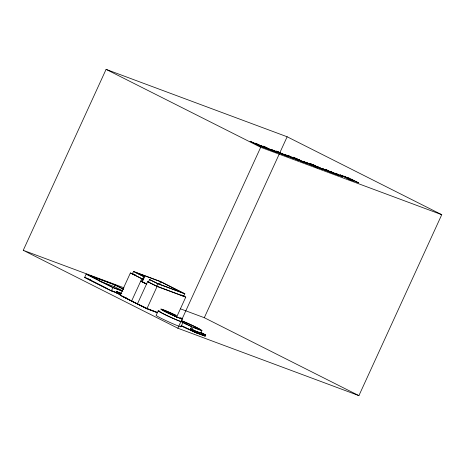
<?xml version="1.0" encoding="UTF-8"?>
<svg xmlns="http://www.w3.org/2000/svg" width="465" height="465" viewBox="0 0 465 465"><rect width="100%" height="100%" fill="white"/><g stroke="black" fill="none" stroke-linecap="round" stroke-linejoin="round"><path stroke-width="0.7" d="M23.25 250.31L106.09 69.372L287.143 136.774L441.75 214.691L358.91 395.628L177.857 328.226L23.25 250.31L123.986 287.812M120.499 294.304L111.362 290.904L84.647 277.442L86.17 274.118L114.826 284.789L123.731 289.276M111.362 290.904L112.885 287.585L122.214 291.055M114.239 286.818L115.064 285.004L123.324 289.166M116.424 291.375L115.872 292.584L118.046 293.677L118.773 293.95L119.325 292.741L116.424 291.375L119.325 292.741M118.046 293.677L118.598 292.468M120.551 294.485L118.534 293.735L119.505 294.217L120.057 293.014L121.4 293.514M157.536 312.759L146.876 308.789L120.162 295.327L130.386 272.99L135.053 274.728M142.685 279.076L132.42 273.902L133.525 271.484L160.437 281.505L184.832 293.799L183.727 296.217L156.815 286.196L147.608 281.674L137.384 304.005L138.983 304.604L131.583 301.088L141.813 278.75L143.412 279.343M146.504 284.086L140.703 281.162L142.307 281.761L144.516 276.931L143.79 276.658L141.581 281.488L146.731 284.086M148.48 281.999L149.585 279.581L157.681 283.563L183.14 293.043L160.675 281.72L135.216 272.246L144.516 276.931M156.815 286.196L157.92 283.784L184.832 293.799M146.876 308.789L157.1 286.457L185.756 297.123L176.433 317.49M159.478 284.336L160.675 281.72M158.24 310.777L156.176 315.282A13.729 0.721 24.6 0 0 168.685 321.879A13.729 0.721 24.6 0 0 180.937 326.57M174.834 316.467L175.415 315.194L176.154 315.462L175.596 316.671M177.857 328.226L260.696 147.289L441.75 214.691M180.966 326.785L183.03 322.28M185.645 323.902L186.198 322.698M187.11 324.547L187.662 323.344M191.714 326.663L190.191 329.981L195.719 332.673L196.271 331.464L190.743 328.778L196.271 331.464M192.214 329.418L193.184 327.308M194.992 332.405L195.544 331.196M191.661 330.627L196.445 332.946L205.175 336.195L205.728 334.986L200.927 332.568L204.036 334.23L196.032 331.249L195.48 332.458L203.484 335.434L201.624 334.498M196.445 332.946L197.003 331.737L205.728 334.986M180.478 308.841L204.304 317.711L287.143 136.774M200.944 332.673L201.897 330.452A13.729 0.721 24.6 0 0 187.784 323.315L184.64 321.937A13.729 0.721 24.6 0 0 181.832 320.757M326.622 170.074L327.296 170.324M132.42 273.902L135.112 274.902M115.064 285.004L87.862 274.879L112.646 287.364L122.847 291.166M99.743 281.244L114.71 286.818L122.278 290.631M84.647 277.442L87.868 278.64M89.745 279.465L86.345 278.198L111.123 290.689M90.756 280.017L88.716 279.256L107.636 288.794M121.772 293.525L119.087 292.526L120.057 293.014M110.792 290.387L114.192 291.648M115.553 292.16L117.593 292.915M111.803 290.939L119.964 293.979M119.505 294.217L120.848 294.723M120.162 295.327L123.492 296.571M126.567 297.995L123.888 296.995L132.566 301.372M149.027 309.312L139.593 304.912M150.369 309.812L156.397 312.056M157.35 312.538L146.585 308.533L122.19 296.24M181.553 320.757L187.953 323.466A12.386 0.651 24.6 0 1 200.682 329.883L193.934 327.558M191.749 330.476L193.359 331.15M194.945 331.94L189.581 329.633A12.386 0.651 24.6 0 1 181.228 325.692M189.418 329.452L190.882 330.098M176.154 315.462L175.875 315.328A12.119 0.634 24.6 0 0 160.809 309.016A12.119 0.634 24.6 0 0 173.288 315.485A12.119 0.634 24.6 0 0 181.896 318.449L180.478 317.804L180.775 317.967A10.776 0.564 24.6 0 1 173.119 315.334A10.776 0.564 24.6 0 1 162.018 309.58A10.776 0.564 24.6 0 1 175.415 315.194M252.361 142.29L260.098 146.19L250.065 141.25L262.975 147.26L257.226 144.103L265.806 148.312L255.343 143.214L261.109 146.376M106.09 69.372L260.696 147.289M182.576 295.519L185.756 297.123M181.158 294.92L183.727 296.217M133.525 271.484L143.79 276.658M149.585 279.581L157.92 283.784M130.386 272.99L141.813 278.75M147.608 281.674L157.1 286.457M142.307 281.761L146.812 284.034M204.304 317.711L358.91 395.628M86.17 274.118L112.885 287.585M196.032 331.249L197.003 331.737M202.176 334.684L205.175 336.195M116.599 292.851L118.773 293.95M181.664 321.175L182.123 321.466A13.729 0.721 24.6 0 1 169.655 316.874A13.729 0.721 24.6 0 1 160.041 311.277M201.891 330.423L201.92 330.644A13.729 0.721 24.6 0 1 194.411 327.848L191.103 326.314A12.386 0.651 24.6 0 1 182.751 322.367M181.548 321.414A12.119 0.634 24.6 0 1 170.736 317.275A12.119 0.634 24.6 0 1 159.693 311.451M199.584 333.789A13.729 0.721 24.6 0 1 197.985 333.236M197.474 333.045A13.729 0.721 24.6 0 1 195.701 332.341M195.178 332.132A13.729 0.721 24.6 0 1 192.894 331.167L189.749 329.79A13.729 0.721 24.6 0 1 181.025 325.68M191.272 326.471A13.729 0.721 24.6 0 1 182.547 322.361M188.72 329.139A10.509 0.552 24.6 0 1 182.257 326.07M265.445 147.818L268.567 149.172L265.445 147.818M326.785 170.655L329.912 172.009L326.785 170.655M280.314 153.642L271.729 149.695L280.314 153.642M311.788 165.36L303.197 161.407L311.788 165.36M287.562 156.252L281.651 153.514L287.562 156.252M286.766 155.368L292.886 158.269L286.766 155.368M332.109 172.248L338.229 175.148L332.109 172.248M339.967 174.788L342.612 176.148C336.433 172.463 353.08 181.85 351.953 180.379L339.967 174.788M317.188 167.394L314.09 166.191L317.496 167.906L307.359 162.907L317.188 167.394M302.047 161.163L307.731 163.918L299.03 160.163L302.948 162.14L302.018 161.791L292.874 157.182L302.047 161.163M326.494 170.847L317.996 166.912L326.494 170.847M315.828 166.784L309.888 163.988L315.828 166.784M288.87 156.85L285.719 155.723L276.541 151.102L288.87 156.85M277.611 151.828L277.896 152.084L275.943 151.206L283.452 154.88L277.611 151.828M336.829 173.869L337.108 174.131L335.155 173.253L342.67 176.927L336.829 173.869M269.491 149.62L261.394 145.836L271.659 150.497L269.491 149.62M330.836 172.457L322.739 168.673L333.004 173.335L330.836 172.457M294.182 158.827L285.469 154.804L294.182 158.827M339.52 175.706L330.813 171.684L339.52 175.706M273.054 150.259L276.82 151.904L273.054 150.259M304.529 161.977L308.289 163.616L304.529 161.977M300.838 160.657L294.868 158.065L300.838 160.657M298.28 160.402L288.097 155.49L298.28 160.402M335.62 174.299L325.436 169.388L335.62 174.299M264.103 146.475L263.289 146.173L272.432 150.776L273.246 151.079L270.589 149.649L276.594 152.328L264.103 146.475M311.12 163.976L310.277 163.663L320.263 168.586L311.12 163.976M313.241 164.767L312.387 164.447L314.514 165.406L313.241 164.767M344.757 176.497L343.589 176.066L352.58 180.618L353.702 181.036L351.848 179.85L358.625 182.867L349.366 178.217L348.256 177.804L350.011 178.915L344.757 176.497M315.752 166.034L314.892 165.714L322.385 169.376L315.752 166.034"/></g></svg>
